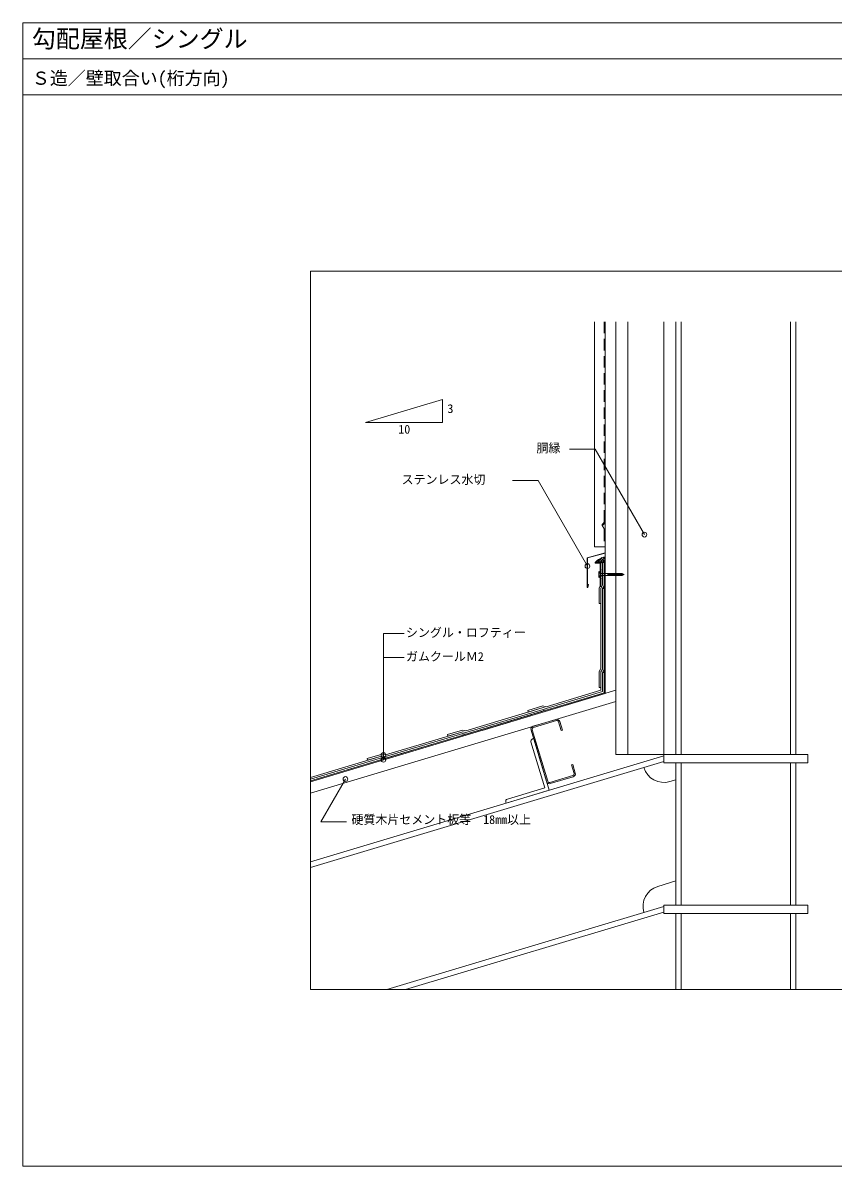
# Model space of a CAD drawing. Units: millimetres, scale not verified. Extents: x -1380 to 1380, y -955 to 955.
# Drawn here: x -1380 to -28, y -955 to 955 of the extents above; entities that cross this region are included whole.
import ezdxf
from ezdxf.enums import TextEntityAlignment as Align

# ---------------------------------------------------------------- set-up
doc = ezdxf.new("R2010")
doc.units = ezdxf.units.MM
doc.header["$LTSCALE"] = 3
doc.linetypes.add('USER2', pattern=[9.525, 6.35, -3.175])
for name, color, linetype, lineweight in [('0-0_0', 7, 'Continuous', 18), ('0-1_HATCH', 9, 'Continuous', 18), ('0-3_BOUSUI', 1, 'USER2', 18), ('0-4_MOJI', 7, 'Continuous', 18), ('0-5_KANAMONO_SCREW', 4, 'Continuous', 18), ('0-6_KANAMONO', 4, 'Continuous', 18), ('0-7_single', 6, 'Continuous', 18), ('0-8_TEKKOTU', 7, 'Continuous', 18), ('0-9_doubuti', 5, 'Continuous', 18), ('0-A_bo-do', 3, 'Continuous', 18), ('0-B_SUNPO', 7, 'Continuous', 18), ('0-C_WAKU', 7, 'Continuous', 18)]:
    doc.layers.add(name, color=color, linetype=linetype, lineweight=lineweight)
doc.styles.add('ＭＳ ゴシック', font='')
doc.styles.get('ＭＳ ゴシック').set_extended_font_data('MS Gothic')

msp = doc.modelspace()

# ---------------------------------------------------------------- linework, layer by layer
at = {"layer": '0-0_0'}
msp.add_line((-1380.001, 895), (1379.999, 895), dxfattribs=at)
at = {"layer": '0-1_HATCH'}
for p, q in [((-421.671, 53.37), (-413.475, 61.566)), ((-416.252, 53.37), (-420.427, 57.545)), ((-411.762, 53.37), (-417.796, 59.403)), ((-417.181, 53.37), (-408, 62.552)), ((-408, 54.097), (-414.874, 60.971)), ((-412.691, 53.37), (-408, 58.061)), ((-408, 58.587), (-411.626, 62.214)), ((-420.742, 53.37), (-422.786, 55.414)), ((-408.201, 53.37), (-408, 53.571))]:
    msp.add_line(p, q, dxfattribs=at)
at = {"layer": '0-3_BOUSUI'}
for p, q in [((-409.5, 455.477), (-409.5, 122.708)), ((-412.836, 115.152), (-410.219, 110.818)), ((-410.965, 119.172), (-412.537, 117.6)), ((-409.5, 108.233), (-409.5, 79.488))]:
    msp.add_line(p, q, dxfattribs=at)
at = {"layer": '0-3_BOUSUI', "linetype": 'Continuous'}
msp.add_line((-409.5, 53.37), (-408, 53.37), dxfattribs=at)
msp.add_lwpolyline([(-900.001, -311.344), (-409.5, -164.193), (-409.5, 53.37)], dxfattribs=at)
at = {"layer": '0-3_BOUSUI'}
for centre, radius, start, end in [((-411.124, 116.186), 2, 134.98149, 211.11836), ((-414.5, 122.708), 5, 314.98149, 0), ((-414.5, 108.233), 5, 0, 31.11836)]:
    msp.add_arc(centre, radius, start, end, dxfattribs=at)
at = {"layer": '0-3_BOUSUI', "linetype": 'Continuous'}
msp.add_arc((-403.714, 36.67), 26.741, 99.2223, 141.35448, dxfattribs=at)
at = {"layer": '0-4_MOJI'}
for p, q in [((-808.204, 287.344), (-679.825, 325.857)), ((-679.825, 287.344), (-679.825, 325.857)), ((-679.825, 287.344), (-808.204, 287.344)), ((-425.013, 242.871), (-467.814, 242.871)), ((-342.55, 100.04), (-425.013, 242.871)), ((-520.163, 190.279), (-562.963, 190.279)), ((-437.7, 47.448), (-520.163, 190.279)), ((-778.193, -276.102), (-778.193, -65.374)), ((-743.617, -65.374), (-778.193, -65.374)), ((-743.617, -105.374), (-778.193, -105.374)), ((-841.6, -308.321), (-882.742, -379.58)), ((-882.742, -379.58), (-839.942, -379.58))]:
    msp.add_line(p, q, dxfattribs=at)
for centre in [(-342.55, 100.04), (-437.7, 47.448), (-778.193, -268.415), (-778.193, -276.102), (-841.6, -308.321)]:
    msp.add_circle(centre, 4, dxfattribs=at)
at = {"layer": '0-5_KANAMONO_SCREW'}
for p, q in [((-418.754, 28.37), (-418.754, 38.37)), ((-418.754, 38.37), (-416.2, 34.87)), ((-416.2, 31.87), (-418.754, 28.37)), ((-416.2, 34.87), (-379.289, 34.87)), ((-416.2, 34.87), (-416.2, 31.87)), ((-416.2, 31.87), (-379.289, 31.87)), ((-403.544, 31.87), (-403.544, 34.87)), ((-403.518, 34.87), (-402.518, 31.87)), ((-402.531, 34.87), (-401.531, 31.87)), ((-401.531, 34.87), (-400.531, 31.87)), ((-400.531, 34.87), (-399.531, 31.87)), ((-399.531, 34.87), (-398.531, 31.87)), ((-399.531, 34.87), (-398.531, 31.87)), ((-398.531, 34.87), (-397.531, 31.87)), ((-397.531, 34.87), (-396.531, 31.87)), ((-396.544, 34.87), (-395.544, 31.87)), ((-395.544, 34.87), (-394.544, 31.87)), ((-394.544, 34.87), (-393.544, 31.87)), ((-393.544, 34.87), (-392.544, 31.87)), ((-393.544, 34.87), (-392.544, 31.87)), ((-392.544, 34.87), (-391.544, 31.87)), ((-391.544, 34.87), (-390.544, 31.87)), ((-390.557, 34.87), (-389.557, 31.87)), ((-389.557, 34.87), (-388.557, 31.87)), ((-388.557, 34.87), (-387.557, 31.87)), ((-387.557, 34.87), (-386.557, 31.87)), ((-386.557, 34.87), (-385.557, 31.87)), ((-385.557, 34.87), (-384.557, 31.87)), ((-384.557, 34.87), (-383.557, 31.87)), ((-383.557, 34.87), (-382.557, 31.87)), ((-382.557, 34.87), (-381.593, 31.975)), ((-382.089, 34.87), (-377.394, 33.87)), ((-382.089, 31.87), (-377.394, 32.87)), ((-381.517, 34.748), (-380.659, 32.174)), ((-380.44, 34.519), (-379.725, 32.373)), ((-379.364, 34.289), (-378.792, 32.572)), ((-378.287, 34.06), (-377.858, 32.771)), ((-377.394, 33.87), (-376.554, 33.37)), ((-377.394, 32.87), (-376.554, 33.37))]:
    msp.add_line(p, q, dxfattribs=at)
at = {"layer": '0-6_KANAMONO'}
for p, q in [((-414.6, 52.87), (-414.6, 52.67)), ((-437.3, 11.59), (-437.7, 11.59)), ((-437.306, 11.59), (-437.7, 11.59)), ((-437.6, 11.89), (-437.4, 11.89))]:
    msp.add_line(p, q, dxfattribs=at)
for points in [[(-438, 11.89), (-438, 61.51), (-408.3, 69.488), (-408.3, 118.888)], [(-408, 118.888), (-408, 69.258), (-437.7, 61.28), (-437.7, 11.99)], [(-408.812, 119.1), (-412.373, 115.541), (-412.585, 115.754), (-409.024, 119.313)], [(-424.6, 52.67), (-424.6, 53.37), (-422.812, 53.37), (-422.6, 53.158), (-422.387, 53.37), (-415.1, 53.37)], [(-416.13, 33.557), (-416.3, 33.62), (-416.3, 52.17), (-424.1, 52.17)], [(-415.1, 52.17), (-415.1, 42.37), (-414.674, 42.025)], [(-414.674, 41.714), (-415.1, 41.37), (-415.1, 39.37), (-414.674, 39.025)], [(-414.674, 38.714), (-415.1, 38.37), (-415.1, 36.37), (-414.674, 36.025)], [(-416.3, 13.87), (-416.3, 33.12), (-416.13, 33.182)], [(-414.674, 35.714), (-415.1, 35.37), (-415.1, 33.37), (-414.674, 33.025)], [(-414.674, 32.714), (-415.1, 32.37), (-415.1, 30.37), (-414.674, 30.025)], [(-414.674, 29.714), (-415.1, 29.37), (-415.1, 27.37), (-414.674, 27.025)], [(-414.674, 26.714), (-415.1, 26.37), (-415.1, 24.37), (-414.674, 24.025)], [(-414.674, 23.714), (-415.1, 23.37), (-415.1, 21.37), (-414.674, 21.025)], [(-414.674, 20.714), (-415.1, 20.37), (-415.1, 18.37), (-414.674, 18.025)], [(-437.3, 11.99), (-436.295, 16.612), (-435.995, 16.612), (-437.013, 11.827)], [(-414.674, 17.714), (-415.1, 17.37), (-415.1, 13.37), (-415.8, 13.37)]]:
    msp.add_lwpolyline(points, dxfattribs=at)
for centre, radius, start, end in [((-408.6, 118.888), 0.6, 360, 134.98149), ((-408.6, 118.888), 0.3, 0, 134.98148), ((-424.1, 52.67), 0.5, 180, 270), ((-415.1, 52.87), 0.5, 0, 90), ((-415.1, 52.67), 0.5, 270, 0), ((-414.8, 41.87), 0.2, 308.97666, 51.02334), ((-414.8, 38.87), 0.2, 308.97666, 51.02334), ((-416.2, 33.37), 0.2, 290.2297, 69.7703), ((-414.8, 35.87), 0.2, 308.97666, 51.02334), ((-414.8, 32.87), 0.2, 308.97666, 51.02334), ((-414.8, 29.87), 0.2, 308.97666, 51.02334), ((-414.8, 26.87), 0.2, 308.97666, 51.02334), ((-414.8, 23.87), 0.2, 308.97666, 51.02334), ((-414.8, 20.87), 0.2, 308.97666, 51.02334), ((-437.7, 11.89), 0.3, 180, 270), ((-437.6, 11.99), 0.1, 180, 270), ((-437.4, 11.99), 0.1, 270, 0), ((-437.306, 11.89), 0.3, 270, 347.98852), ((-415.8, 13.87), 0.5, 180, 270), ((-414.8, 17.87), 0.2, 308.97666, 51.02334)]:
    msp.add_arc(centre, radius, start, end, dxfattribs=at)
at = {"layer": '0-7_single'}
for points in [[(-409.5, 53.37), (-409.5, 14.748), (-412.3, 9.899), (-412.3, -124.501), (-415.1, -129.351), (-415.1, -155.101), (-417.9, -155.101), (-417.9, -128.601), (-415.1, -123.751), (-415.1, 10.649), (-412.3, 15.499), (-412.3, 53.37)], [(-412.3, 53.37), (-412.3, 15.499), (-415.1, 10.649), (-415.1, -15.101), (-417.9, -15.101), (-417.9, 11.399), (-415.1, 16.249), (-415.1, 53.37)], [(-412.3, -162.11), (-506.382, -190.335), (-511.832, -189.046), (-536.496, -196.446), (-537.301, -193.764), (-511.918, -186.149), (-506.468, -187.437), (-415.1, -160.027), (-415.1, -129.351), (-412.3, -124.501), (-412.3, 9.899), (-409.5, 9.899), (-409.5, -125.252), (-412.3, -130.101)], [(-409.5, -164.193), (-506.296, -193.232), (-511.746, -191.944), (-640.478, -230.563), (-645.927, -229.275), (-670.592, -236.674), (-671.396, -233.992), (-646.013, -226.377), (-640.564, -227.666), (-511.832, -189.046), (-506.382, -190.335), (-412.3, -162.11), (-412.3, -130.101), (-409.5, -130.101)], [(-510.941, -194.626), (-640.392, -233.461), (-645.841, -232.172), (-774.573, -270.792), (-780.023, -269.504), (-804.687, -276.903), (-805.492, -274.221), (-780.109, -266.606), (-774.659, -267.895), (-645.927, -229.275), (-640.478, -230.563), (-511.746, -191.944)]]:
    msp.add_lwpolyline(points, close=True, dxfattribs=at)
for points in [[(-900.001, -305.497), (-780.023, -269.504), (-774.573, -270.792), (-645.841, -232.172), (-645.037, -234.854), (-774.487, -273.69), (-779.937, -272.401), (-900.001, -308.42)], [(-900.001, -308.42), (-779.937, -272.401), (-779.133, -275.083), (-900.001, -311.344)]]:
    msp.add_lwpolyline(points, dxfattribs=at)
at = {"layer": '0-8_TEKKOTU'}
for p, q in [((-290, 455.477), (-290, -267.255)), ((-281, 455.477), (-281, -267.255)), ((-99, 455.477), (-99, -267.255)), ((-90, 455.477), (-90, -267.255)), ((-900.001, -455.954), (-310, -278.953)), ((-290, -281.255), (-290, -518.867)), ((-281, -281.255), (-281, -518.867)), ((-99, -281.255), (-99, -518.867)), ((-90, -281.255), (-90, -518.867)), ((-299.942, -312.477), (-290, -309.495)), ((-320.057, -487.645), (-290, -478.628)), ((-772.77, -660), (-310, -521.169)), ((-741.449, -660), (-310, -530.565)), ((-310, -521.169), (-310, -530.565)), ((-290, -532.867), (-290, -660)), ((-281, -532.867), (-281, -660)), ((-99, -532.867), (-99, -660)), ((-90, -532.867), (-90, -660))]:
    msp.add_line(p, q, dxfattribs=at)
for points in [[(-310, -281.255), (-70, -281.255), (-70, -267.255), (-310, -267.255)], [(-310, -532.867), (-70, -532.867), (-70, -518.867), (-310, -518.867)]]:
    msp.add_lwpolyline(points, close=True, dxfattribs=at)
msp.add_lwpolyline([(-900.001, -446.558), (-310, -269.557), (-310, -278.953)], dxfattribs=at)
for centre, start, end in [((-310, -278.953), 196.69924, 286.69924), ((-310, -521.169), 106.69924, 196.69924)]:
    msp.add_arc(centre, 35, start, end, dxfattribs=at)
at = {"layer": '0-9_doubuti'}
for p, q in [((-370, 455.477), (-370, -267.255)), ((-310, 455.477), (-310, -267.255)), ((-490.074, -208.724), (-528.387, -220.218)), ((-531.74, -226.444), (-505.878, -312.648)), ((-503.963, -312.074), (-529.824, -225.869)), ((-527.813, -222.134), (-489.5, -210.64)), ((-464.213, -284.488), (-459.903, -298.856)), ((-461.914, -302.591), (-500.227, -314.085)), ((-499.653, -316.001), (-461.339, -304.507))]:
    msp.add_line(p, q, dxfattribs=at)
for points in [[(-390, 455.477), (-390, -267.255), (-290, -267.255)], [(-485.764, -212.651), (-481.454, -227.019), (-479.538, -226.444), (-483.848, -212.077)], [(-457.987, -298.281), (-462.297, -283.914), (-464.213, -284.488)]]:
    msp.add_lwpolyline(points, dxfattribs=at)
for centre, radius, start, end in [((-488.637, -213.513), 5, 16.69924, 106.69924), ((-526.951, -225.007), 5, 106.69924, 196.69924), ((-526.951, -225.007), 3, 106.69924, 196.69924), ((-488.637, -213.513), 3, 16.69924, 106.69924), ((-462.776, -299.718), 3, 286.69924, 16.69924), ((-462.776, -299.718), 5, 286.69924, 16.69924), ((-501.089, -311.212), 5, 196.69924, 286.69924), ((-501.089, -311.212), 3, 196.69924, 286.69924)]:
    msp.add_arc(centre, radius, start, end, dxfattribs=at)
at = {"layer": '0-A_bo-do'}
for p, q in [((-426, 79.488), (-426, 455.477)), ((-408, 455.477), (-408, -165.309)), ((-408.3, 79.488), (-426, 79.488)), ((-900.001, -312.91), (-408, -165.309)), ((-613.608, -226.992), (-390, -159.909)), ((-900.001, -331.702), (-390, -178.702))]:
    msp.add_line(p, q, dxfattribs=at)
at = {"layer": '0-B_SUNPO'}
for points in [[(-529.342, -241.397), (-527.426, -240.822), (-501.565, -327.027), (-573.402, -348.578), (-573.977, -346.662)], [(-571.295, -341.682), (-509.036, -323.004), (-532.024, -246.378)]]:
    msp.add_lwpolyline(points, dxfattribs=at)
for centre in [(-528.192, -245.228), (-570.145, -345.513)]:
    msp.add_arc(centre, 4, 106.69924, 196.69924, dxfattribs=at)
at = {"layer": '0-C_WAKU'}
for points in [[(-1380.001, -955), (1379.999, -955), (1379.999, 955), (-1380.001, 955)], [(1379.999, 835), (-1380.001, 835), (-1380.001, 955), (1379.999, 955)], [(-900.001, -660), (899.999, -660), (899.999, 540), (-900.001, 540)]]:
    msp.add_lwpolyline(points, close=True, dxfattribs=at)

# ---------------------------------------------------------------- texts
at = {"layer": '0-4_MOJI', "style": 'ＭＳ ゴシック'}
for s, p in [('3', (-671.382, 298.797)), ('10', (-753.359, 264.275)), ('胴縁', (-522.793, 232.871)), ('ステンレス水切', (-747.892, 180.279)), ('シングル・ロフティー', (-740.617, -75.374)), ('ガムクールＭ2', (-740.617, -115.374)), ('硬質木片セメント板等\u300018mm以上', (-831.649, -387.825))]:
    msp.add_text(s, height=14.66, dxfattribs=at).set_placement(p, align=Align.BOTTOM_LEFT)
at = {"layer": '0-C_WAKU', "style": 'ＭＳ ゴシック'}
for s, height, p in [('勾配屋根／シングル', 29.33, (-1365.001, 905)), ('Ｓ造／壁取合い(桁方向)', 21.99, (-1365.001, 845))]:
    msp.add_text(s, height=height, dxfattribs=at).set_placement(p, align=Align.BOTTOM_LEFT)

doc.saveas('drawing.dxf')
